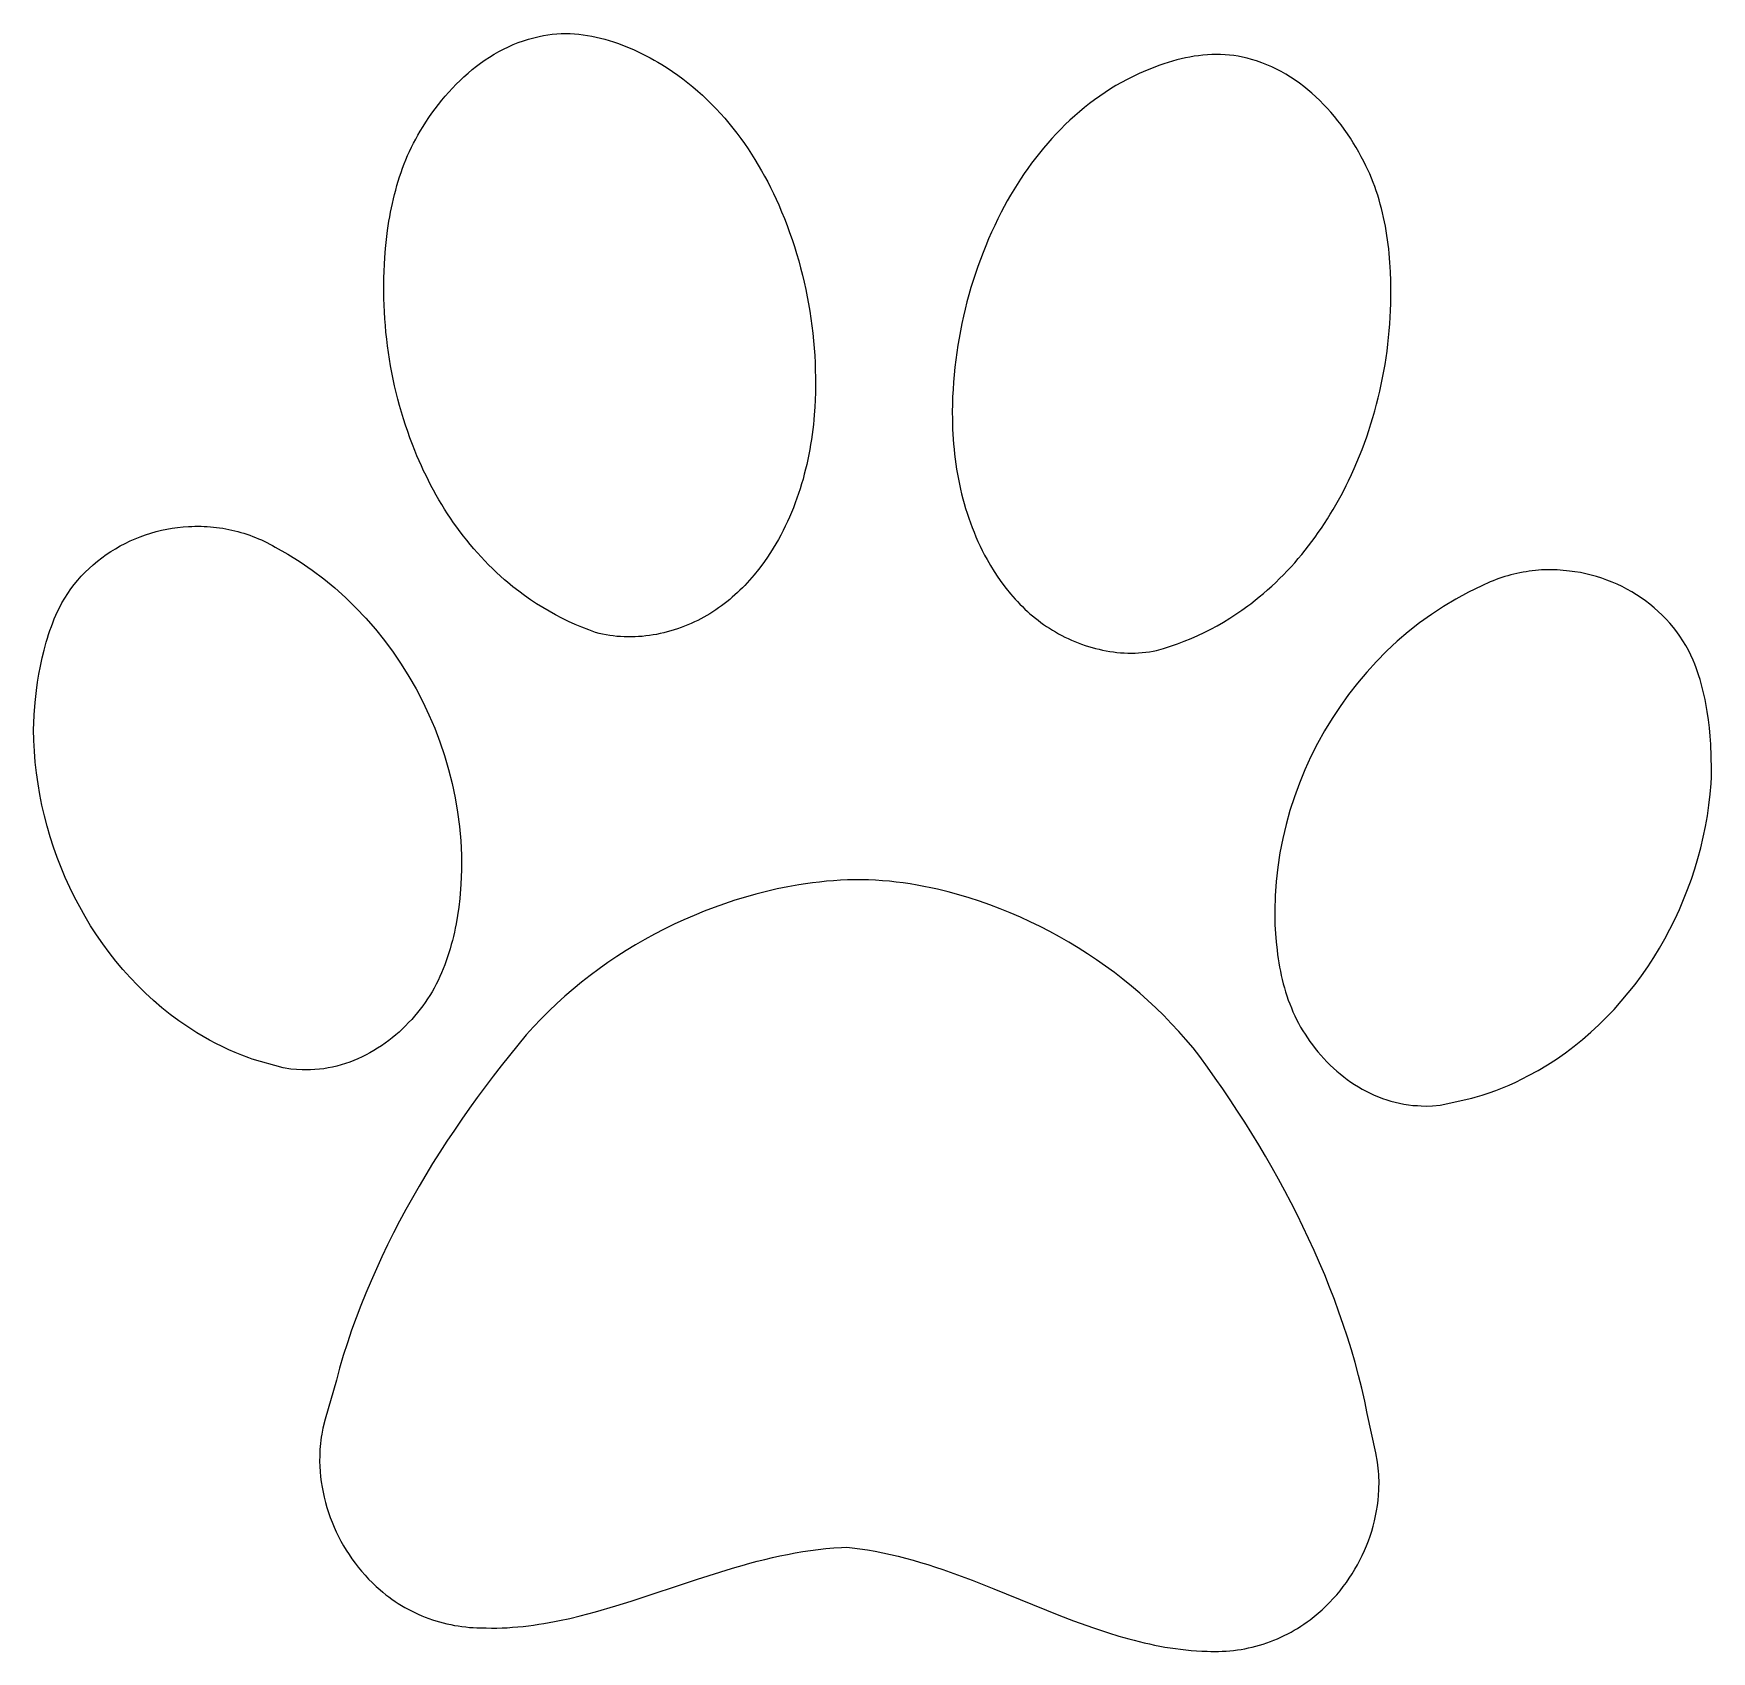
# Model space of a CAD drawing. Header units: inches. Extents: x 17686.2 to 17710.1, y 16300.4 to 16318.2.
# Drawn here: x 17707.5648 to 17707.8805, y 16306.35 to 16306.6545 of the extents above; entities that cross this region are included whole.
import ezdxf

# ---------------------------------------------------------------- set-up
doc = ezdxf.new("R2010")
doc.units = ezdxf.units.IN
doc.header["$MEASUREMENT"] = 0
doc.layers.add('DEFAULT_LAYER', color=1, linetype='Continuous')

msp = doc.modelspace()

# ---------------------------------------------------------------- linework, layer by layer
at = {"layer": 'DEFAULT_LAYER', "color": 2}
for points in [[(17707.6599, 16306.65397), (17707.66073, 16306.65414), (17707.66156, 16306.65428), (17707.6624, 16306.65438), (17707.66323, 16306.65446), (17707.66407, 16306.6545), (17707.6649, 16306.65452), (17707.66573, 16306.6545), (17707.66656, 16306.65446), (17707.66739, 16306.65439), (17707.66821, 16306.65429), (17707.66903, 16306.65417), (17707.66985, 16306.65402), (17707.67067, 16306.65385), (17707.67148, 16306.65366), (17707.67229, 16306.65344), (17707.67309, 16306.65321), (17707.67389, 16306.65295), (17707.67468, 16306.65268), (17707.67547, 16306.65239), (17707.67626, 16306.65208), (17707.67703, 16306.65176), (17707.6778, 16306.65142), (17707.67856, 16306.65107), (17707.67932, 16306.6507), (17707.68007, 16306.65032), (17707.68081, 16306.64993), (17707.68154, 16306.64953), (17707.68226, 16306.64912), (17707.68298, 16306.6487), (17707.684, 16306.64806), (17707.68501, 16306.64739), (17707.686, 16306.6467), (17707.68697, 16306.64598), (17707.68792, 16306.64524), (17707.68885, 16306.64448), (17707.68976, 16306.6437), (17707.69066, 16306.64289), (17707.69153, 16306.64207), (17707.69238, 16306.64122), (17707.69322, 16306.64035), (17707.69404, 16306.63947), (17707.69484, 16306.63857), (17707.69561, 16306.63765), (17707.69637, 16306.63671), (17707.69711, 16306.63576), (17707.69784, 16306.63479), (17707.69854, 16306.63381), (17707.69922, 16306.63282), (17707.69989, 16306.63181), (17707.70053, 16306.63079), (17707.70116, 16306.62976), (17707.70176, 16306.62871), (17707.70235, 16306.62766), (17707.70292, 16306.62659), (17707.70347, 16306.62552), (17707.704, 16306.62444), (17707.70451, 16306.62335), (17707.70501, 16306.62226), (17707.70555, 16306.62097), (17707.70607, 16306.61968), (17707.70657, 16306.61838), (17707.70705, 16306.61707), (17707.70751, 16306.61576), (17707.70794, 16306.61443), (17707.70836, 16306.6131), (17707.70875, 16306.61176), (17707.70911, 16306.61042), (17707.70946, 16306.60907), (17707.70978, 16306.60771), (17707.71008, 16306.60635), (17707.71036, 16306.60499), (17707.71061, 16306.60362), (17707.71085, 16306.60224), (17707.71105, 16306.60086), (17707.71124, 16306.59948), (17707.71141, 16306.5981), (17707.71155, 16306.59671), (17707.71166, 16306.59532), (17707.71176, 16306.59393), (17707.71183, 16306.59254), (17707.71188, 16306.59115), (17707.71191, 16306.58976), (17707.71191, 16306.58836), (17707.71189, 16306.58697), (17707.71184, 16306.58558), (17707.71178, 16306.58419), (17707.71169, 16306.58279), (17707.7116, 16306.58185), (17707.71151, 16306.58091), (17707.7114, 16306.57997), (17707.71128, 16306.57903), (17707.71114, 16306.57809), (17707.711, 16306.57716), (17707.71083, 16306.57622), (17707.71066, 16306.57529), (17707.71047, 16306.57436), (17707.71026, 16306.57343), (17707.71005, 16306.57251), (17707.70981, 16306.57159), (17707.70957, 16306.57067), (17707.7093, 16306.56976), (17707.70903, 16306.56886), (17707.70873, 16306.56795), (17707.70842, 16306.56706), (17707.7081, 16306.56617), (17707.70776, 16306.56528), (17707.70741, 16306.56441), (17707.70704, 16306.56353), (17707.70665, 16306.56267), (17707.70624, 16306.56181), (17707.70582, 16306.56097), (17707.70539, 16306.56012), (17707.70493, 16306.55929), (17707.70446, 16306.55847), (17707.70397, 16306.55765), (17707.70347, 16306.55685), (17707.70275, 16306.55576), (17707.702, 16306.55469), (17707.70121, 16306.55364), (17707.70038, 16306.55263), (17707.69953, 16306.55163), (17707.69864, 16306.55067), (17707.69818, 16306.55021), (17707.69771, 16306.54975), (17707.69724, 16306.5493), (17707.69675, 16306.54886), (17707.69626, 16306.54842), (17707.69577, 16306.548), (17707.69526, 16306.54759), (17707.69474, 16306.54719), (17707.69422, 16306.5468), (17707.69369, 16306.54641), (17707.69315, 16306.54604), (17707.6926, 16306.54569), (17707.69205, 16306.54534), (17707.69149, 16306.545), (17707.69092, 16306.54468), (17707.69034, 16306.54437), (17707.68976, 16306.54407), (17707.68914, 16306.54378), (17707.68852, 16306.54349), (17707.6879, 16306.54322), (17707.68726, 16306.54297), (17707.68663, 16306.54272), (17707.68598, 16306.5425), (17707.68533, 16306.54228), (17707.68468, 16306.54209), (17707.68402, 16306.5419), (17707.68336, 16306.54174), (17707.68269, 16306.54158), (17707.68202, 16306.54145), (17707.68135, 16306.54133), (17707.68067, 16306.54123), (17707.68, 16306.54114), (17707.67932, 16306.54107), (17707.67864, 16306.54102), (17707.67796, 16306.54098), (17707.67728, 16306.54096), (17707.67659, 16306.54096), (17707.67591, 16306.54098), (17707.67523, 16306.54102), (17707.67455, 16306.54107), (17707.67388, 16306.54114), (17707.6732, 16306.54124), (17707.67253, 16306.54135), (17707.67186, 16306.54148), (17707.67119, 16306.54163), (17707.67052, 16306.5418), (17707.66924, 16306.54227), (17707.66796, 16306.54277), (17707.6667, 16306.54331), (17707.66545, 16306.54388), (17707.66421, 16306.54448), (17707.663, 16306.54511), (17707.6618, 16306.54578), (17707.66061, 16306.54647), (17707.65945, 16306.5472), (17707.65831, 16306.54796), (17707.65718, 16306.54874), (17707.65608, 16306.54956), (17707.655, 16306.55041), (17707.65395, 16306.55129), (17707.65343, 16306.55173), (17707.65265, 16306.55242), (17707.65189, 16306.55311), (17707.65115, 16306.55382), (17707.65041, 16306.55454), (17707.6497, 16306.55528), (17707.64899, 16306.55603), (17707.6483, 16306.55679), (17707.64762, 16306.55756), (17707.64696, 16306.55835), (17707.64631, 16306.55915), (17707.64567, 16306.55995), (17707.64505, 16306.56077), (17707.64444, 16306.5616), (17707.64384, 16306.56244), (17707.64326, 16306.56329), (17707.64269, 16306.56415), (17707.64214, 16306.56502), (17707.6416, 16306.5659), (17707.64107, 16306.56678), (17707.64056, 16306.56767), (17707.64006, 16306.56857), (17707.63957, 16306.56948), (17707.6391, 16306.5704), (17707.63864, 16306.57132), (17707.63819, 16306.57225), (17707.63776, 16306.57318), (17707.63734, 16306.57412), (17707.63694, 16306.57507), (17707.63654, 16306.57602), (17707.63607, 16306.5772), (17707.63562, 16306.5784), (17707.63519, 16306.57961), (17707.63478, 16306.58082), (17707.63439, 16306.58203), (17707.63402, 16306.58326), (17707.63367, 16306.58449), (17707.63334, 16306.58572), (17707.63303, 16306.58696), (17707.63273, 16306.5882), (17707.63246, 16306.58945), (17707.63221, 16306.59071), (17707.63197, 16306.59196), (17707.63176, 16306.59322), (17707.63157, 16306.59449), (17707.63139, 16306.59575), (17707.63124, 16306.59702), (17707.6311, 16306.5983), (17707.63099, 16306.59957), (17707.63089, 16306.60084), (17707.63081, 16306.60212), (17707.63076, 16306.6034), (17707.63072, 16306.60468), (17707.6307, 16306.60595), (17707.6307, 16306.60723), (17707.63072, 16306.60851), (17707.63076, 16306.60979), (17707.63082, 16306.61107), (17707.6309, 16306.61234), (17707.63103, 16306.61405), (17707.63121, 16306.61576), (17707.63142, 16306.61747), (17707.63167, 16306.61918), (17707.63182, 16306.62003), (17707.63197, 16306.62087), (17707.63214, 16306.62172), (17707.63232, 16306.62256), (17707.63251, 16306.6234), (17707.63271, 16306.62424), (17707.63293, 16306.62507), (17707.63316, 16306.6259), (17707.6334, 16306.62672), (17707.63366, 16306.62754), (17707.63394, 16306.62836), (17707.63422, 16306.62917), (17707.63453, 16306.62997), (17707.63485, 16306.63077), (17707.63518, 16306.63156), (17707.63554, 16306.63234), (17707.63591, 16306.63311), (17707.63629, 16306.63388), (17707.6367, 16306.63464), (17707.63712, 16306.6354), (17707.63756, 16306.63614), (17707.63808, 16306.637), (17707.63861, 16306.63785), (17707.63917, 16306.63869), (17707.63975, 16306.63953), (17707.64034, 16306.64035), (17707.64096, 16306.64116), (17707.64159, 16306.64195), (17707.64225, 16306.64274), (17707.64292, 16306.6435), (17707.64361, 16306.64425), (17707.64431, 16306.64499), (17707.64504, 16306.6457), (17707.64578, 16306.6464), (17707.64654, 16306.64707), (17707.64732, 16306.64772), (17707.64811, 16306.64835), (17707.64892, 16306.64896), (17707.64975, 16306.64954), (17707.65059, 16306.65009), (17707.65145, 16306.65062), (17707.65233, 16306.65112), (17707.65322, 16306.65159), (17707.65413, 16306.65203), (17707.65505, 16306.65244), (17707.65599, 16306.65281), (17707.65695, 16306.65316), (17707.65792, 16306.65346), (17707.6589, 16306.65373), (17707.6599, 16306.65397)], [(17707.79392, 16306.64965), (17707.7931, 16306.64988), (17707.79227, 16306.65007), (17707.79145, 16306.65023), (17707.79062, 16306.65036), (17707.78979, 16306.65045), (17707.78896, 16306.65052), (17707.78813, 16306.65056), (17707.7873, 16306.65057), (17707.78647, 16306.65055), (17707.78564, 16306.65051), (17707.78481, 16306.65044), (17707.78399, 16306.65035), (17707.78316, 16306.65023), (17707.78234, 16306.65009), (17707.78152, 16306.64993), (17707.7807, 16306.64974), (17707.77989, 16306.64954), (17707.77908, 16306.64932), (17707.77827, 16306.64908), (17707.77747, 16306.64882), (17707.77667, 16306.64855), (17707.77588, 16306.64826), (17707.7751, 16306.64796), (17707.77432, 16306.64764), (17707.77355, 16306.64731), (17707.77279, 16306.64697), (17707.77203, 16306.64662), (17707.77129, 16306.64626), (17707.77055, 16306.64588), (17707.76948, 16306.64531), (17707.76843, 16306.64471), (17707.7674, 16306.64408), (17707.76639, 16306.64343), (17707.76539, 16306.64275), (17707.76441, 16306.64205), (17707.76345, 16306.64132), (17707.76251, 16306.64058), (17707.76158, 16306.63981), (17707.76068, 16306.63902), (17707.75979, 16306.63821), (17707.75891, 16306.63738), (17707.75806, 16306.63653), (17707.75722, 16306.63566), (17707.7564, 16306.63478), (17707.7556, 16306.63388), (17707.75482, 16306.63296), (17707.75406, 16306.63202), (17707.75331, 16306.63108), (17707.75258, 16306.63011), (17707.75187, 16306.62914), (17707.75118, 16306.62815), (17707.75051, 16306.62714), (17707.74986, 16306.62613), (17707.74922, 16306.6251), (17707.7486, 16306.62407), (17707.748, 16306.62302), (17707.74742, 16306.62197), (17707.74686, 16306.62091), (17707.74623, 16306.61966), (17707.74563, 16306.61841), (17707.74505, 16306.61714), (17707.74448, 16306.61587), (17707.74394, 16306.61458), (17707.74343, 16306.61329), (17707.74293, 16306.61199), (17707.74245, 16306.61068), (17707.742, 16306.60936), (17707.74157, 16306.60804), (17707.74116, 16306.6067), (17707.74077, 16306.60536), (17707.74041, 16306.60402), (17707.74007, 16306.60267), (17707.73975, 16306.60131), (17707.73945, 16306.59995), (17707.73917, 16306.59858), (17707.73892, 16306.59721), (17707.73869, 16306.59584), (17707.73848, 16306.59446), (17707.7383, 16306.59308), (17707.73814, 16306.5917), (17707.738, 16306.59031), (17707.73788, 16306.58892), (17707.73779, 16306.58753), (17707.73772, 16306.58614), (17707.73768, 16306.58475), (17707.73765, 16306.58335), (17707.73766, 16306.58196), (17707.73768, 16306.58101), (17707.73771, 16306.58007), (17707.73776, 16306.57912), (17707.73782, 16306.57818), (17707.73789, 16306.57723), (17707.73798, 16306.57629), (17707.73808, 16306.57534), (17707.7382, 16306.5744), (17707.73833, 16306.57346), (17707.73847, 16306.57252), (17707.73863, 16306.57159), (17707.7388, 16306.57066), (17707.73899, 16306.56973), (17707.7392, 16306.5688), (17707.73941, 16306.56788), (17707.73965, 16306.56696), (17707.7399, 16306.56605), (17707.74016, 16306.56514), (17707.74045, 16306.56423), (17707.74074, 16306.56333), (17707.74106, 16306.56244), (17707.74139, 16306.56155), (17707.74174, 16306.56067), (17707.7421, 16306.5598), (17707.74248, 16306.55893), (17707.74288, 16306.55807), (17707.7433, 16306.55722), (17707.74373, 16306.55637), (17707.74419, 16306.55554), (17707.74483, 16306.5544), (17707.74552, 16306.55329), (17707.74624, 16306.55219), (17707.74699, 16306.55112), (17707.74779, 16306.55008), (17707.74861, 16306.54907), (17707.74904, 16306.54857), (17707.74948, 16306.54808), (17707.74992, 16306.5476), (17707.75037, 16306.54713), (17707.75084, 16306.54667), (17707.75131, 16306.54621), (17707.75179, 16306.54577), (17707.75227, 16306.54533), (17707.75277, 16306.54491), (17707.75328, 16306.5445), (17707.75379, 16306.54409), (17707.75431, 16306.5437), (17707.75484, 16306.54332), (17707.75538, 16306.54295), (17707.75593, 16306.54259), (17707.75649, 16306.54224), (17707.75705, 16306.54191), (17707.75764, 16306.54157), (17707.75824, 16306.54125), (17707.75885, 16306.54094), (17707.75946, 16306.54064), (17707.76009, 16306.54036), (17707.76071, 16306.54009), (17707.76135, 16306.53984), (17707.76199, 16306.5396), (17707.76264, 16306.53937), (17707.76329, 16306.53916), (17707.76394, 16306.53897), (17707.7646, 16306.53879), (17707.76526, 16306.53863), (17707.76593, 16306.53848), (17707.7666, 16306.53835), (17707.76727, 16306.53824), (17707.76795, 16306.53814), (17707.76863, 16306.53806), (17707.7693, 16306.538), (17707.76998, 16306.53796), (17707.77067, 16306.53793), (17707.77135, 16306.53792), (17707.77203, 16306.53793), (17707.77271, 16306.53796), (17707.77339, 16306.53801), (17707.77407, 16306.53808), (17707.77475, 16306.53816), (17707.77542, 16306.53827), (17707.7761, 16306.5384), (17707.77741, 16306.53878), (17707.77872, 16306.5392), (17707.78001, 16306.53966), (17707.7813, 16306.54015), (17707.78257, 16306.54067), (17707.78382, 16306.54122), (17707.78506, 16306.54181), (17707.78629, 16306.54243), (17707.78749, 16306.54308), (17707.78868, 16306.54376), (17707.78985, 16306.54447), (17707.79101, 16306.54522), (17707.79214, 16306.54599), (17707.79325, 16306.5468), (17707.79379, 16306.54722), (17707.79461, 16306.54785), (17707.79541, 16306.54849), (17707.79621, 16306.54915), (17707.79698, 16306.54982), (17707.79775, 16306.55051), (17707.7985, 16306.55121), (17707.79924, 16306.55193), (17707.79997, 16306.55266), (17707.80068, 16306.5534), (17707.80138, 16306.55415), (17707.80207, 16306.55492), (17707.80274, 16306.5557), (17707.8034, 16306.55649), (17707.80405, 16306.55728), (17707.80468, 16306.55809), (17707.80531, 16306.55892), (17707.80591, 16306.55975), (17707.80651, 16306.56059), (17707.80709, 16306.56144), (17707.80766, 16306.56229), (17707.80822, 16306.56316), (17707.80876, 16306.56404), (17707.8093, 16306.56492), (17707.80981, 16306.56581), (17707.81032, 16306.56671), (17707.81081, 16306.56761), (17707.81129, 16306.56852), (17707.81175, 16306.56944), (17707.81221, 16306.57036), (17707.81275, 16306.57152), (17707.81328, 16306.57268), (17707.81379, 16306.57386), (17707.81427, 16306.57504), (17707.81474, 16306.57623), (17707.81519, 16306.57742), (17707.81562, 16306.57863), (17707.81603, 16306.57984), (17707.81642, 16306.58106), (17707.81679, 16306.58228), (17707.81715, 16306.58351), (17707.81748, 16306.58474), (17707.81779, 16306.58598), (17707.81809, 16306.58723), (17707.81836, 16306.58847), (17707.81862, 16306.58973), (17707.81885, 16306.59098), (17707.81907, 16306.59224), (17707.81927, 16306.59351), (17707.81944, 16306.59477), (17707.8196, 16306.59604), (17707.81974, 16306.59731), (17707.81986, 16306.59859), (17707.81996, 16306.59986), (17707.82005, 16306.60114), (17707.82011, 16306.60241), (17707.82015, 16306.60369), (17707.82017, 16306.60497), (17707.82018, 16306.60625), (17707.82015, 16306.60796), (17707.82009, 16306.60968), (17707.81999, 16306.6114), (17707.81984, 16306.61312), (17707.81976, 16306.61398), (17707.81966, 16306.61483), (17707.81954, 16306.61569), (17707.81942, 16306.61654), (17707.81928, 16306.61739), (17707.81913, 16306.61824), (17707.81897, 16306.61908), (17707.81879, 16306.61992), (17707.8186, 16306.62076), (17707.8184, 16306.6216), (17707.81818, 16306.62243), (17707.81794, 16306.62325), (17707.81769, 16306.62407), (17707.81742, 16306.62489), (17707.81714, 16306.6257), (17707.81683, 16306.6265), (17707.81652, 16306.6273), (17707.81618, 16306.62809), (17707.81583, 16306.62888), (17707.81545, 16306.62965), (17707.81506, 16306.63043), (17707.8146, 16306.63132), (17707.81412, 16306.6322), (17707.81362, 16306.63308), (17707.81309, 16306.63395), (17707.81255, 16306.6348), (17707.81199, 16306.63565), (17707.81141, 16306.63649), (17707.81081, 16306.63731), (17707.81019, 16306.63812), (17707.80955, 16306.63891), (17707.80889, 16306.63969), (17707.80821, 16306.64045), (17707.80752, 16306.64119), (17707.8068, 16306.64191), (17707.80607, 16306.64261), (17707.80532, 16306.64329), (17707.80455, 16306.64395), (17707.80376, 16306.64458), (17707.80295, 16306.64519), (17707.80213, 16306.64577), (17707.80128, 16306.64632), (17707.80042, 16306.64685), (17707.79955, 16306.64735), (17707.79865, 16306.64781), (17707.79774, 16306.64825), (17707.79681, 16306.64865), (17707.79586, 16306.64902), (17707.7949, 16306.64936), (17707.79392, 16306.64965)], [(17707.56966, 16306.54646), (17707.57015, 16306.54738), (17707.57067, 16306.54828), (17707.57123, 16306.54916), (17707.57182, 16306.55), (17707.57245, 16306.55083), (17707.57311, 16306.55163), (17707.57379, 16306.5524), (17707.57451, 16306.55314), (17707.57525, 16306.55386), (17707.57602, 16306.55455), (17707.57681, 16306.55522), (17707.57763, 16306.55585), (17707.57847, 16306.55645), (17707.57933, 16306.55703), (17707.58021, 16306.55757), (17707.58112, 16306.55809), (17707.58203, 16306.55857), (17707.58297, 16306.55902), (17707.58392, 16306.55944), (17707.58488, 16306.55982), (17707.58586, 16306.56018), (17707.58684, 16306.56049), (17707.58784, 16306.56078), (17707.58885, 16306.56103), (17707.58986, 16306.56124), (17707.59088, 16306.56142), (17707.59191, 16306.56156), (17707.59293, 16306.56166), (17707.59397, 16306.56173), (17707.59455, 16306.56176), (17707.59514, 16306.56178), (17707.59573, 16306.56179), (17707.59631, 16306.56179), (17707.5969, 16306.56177), (17707.59748, 16306.56174), (17707.59807, 16306.5617), (17707.59865, 16306.56165), (17707.59923, 16306.56158), (17707.59981, 16306.56151), (17707.60039, 16306.56142), (17707.60097, 16306.56132), (17707.60154, 16306.5612), (17707.60211, 16306.56108), (17707.60268, 16306.56094), (17707.60325, 16306.5608), (17707.60381, 16306.56064), (17707.60437, 16306.56047), (17707.60493, 16306.56029), (17707.60548, 16306.5601), (17707.60603, 16306.55989), (17707.60658, 16306.55968), (17707.60712, 16306.55945), (17707.60766, 16306.55922), (17707.60819, 16306.55897), (17707.60871, 16306.55871), (17707.60924, 16306.55845), (17707.60975, 16306.55817), (17707.61026, 16306.55788), (17707.61265, 16306.55654), (17707.61497, 16306.55509), (17707.61721, 16306.55355), (17707.61939, 16306.55191), (17707.62149, 16306.55018), (17707.62352, 16306.54836), (17707.62546, 16306.54646), (17707.62733, 16306.54448), (17707.62912, 16306.54243), (17707.63082, 16306.5403), (17707.63244, 16306.53811), (17707.63397, 16306.53585), (17707.63542, 16306.53354), (17707.63677, 16306.53117), (17707.63803, 16306.52875), (17707.6392, 16306.52628), (17707.64027, 16306.52377), (17707.64124, 16306.52121), (17707.64212, 16306.51863), (17707.64289, 16306.51601), (17707.64356, 16306.51337), (17707.64412, 16306.5107), (17707.64458, 16306.50801), (17707.64493, 16306.50531), (17707.64517, 16306.5026), (17707.6453, 16306.49988), (17707.64531, 16306.49715), (17707.64521, 16306.49443), (17707.64499, 16306.49171), (17707.6448, 16306.49013), (17707.64457, 16306.48855), (17707.64429, 16306.48697), (17707.64414, 16306.48618), (17707.64397, 16306.48539), (17707.64379, 16306.48461), (17707.6436, 16306.48383), (17707.6434, 16306.48305), (17707.64318, 16306.48228), (17707.64295, 16306.48151), (17707.6427, 16306.48075), (17707.64244, 16306.48), (17707.64217, 16306.47924), (17707.64188, 16306.4785), (17707.64157, 16306.47776), (17707.64125, 16306.47703), (17707.64091, 16306.47631), (17707.64055, 16306.4756), (17707.64017, 16306.47489), (17707.63978, 16306.4742), (17707.63937, 16306.47351), (17707.63894, 16306.47284), (17707.63849, 16306.47218), (17707.63802, 16306.47153), (17707.63754, 16306.47089), (17707.63703, 16306.47026), (17707.6365, 16306.46962), (17707.63594, 16306.46899), (17707.63537, 16306.46837), (17707.63479, 16306.46777), (17707.63419, 16306.46718), (17707.63357, 16306.46661), (17707.63293, 16306.46606), (17707.63228, 16306.46552), (17707.63162, 16306.465), (17707.63094, 16306.4645), (17707.63025, 16306.46402), (17707.62954, 16306.46356), (17707.62883, 16306.46312), (17707.6281, 16306.4627), (17707.62735, 16306.4623), (17707.6266, 16306.46193), (17707.62584, 16306.46158), (17707.62507, 16306.46125), (17707.62429, 16306.46095), (17707.6235, 16306.46067), (17707.6227, 16306.46042), (17707.62189, 16306.4602), (17707.62107, 16306.46001), (17707.62025, 16306.45985), (17707.61942, 16306.45971), (17707.61859, 16306.45961), (17707.61775, 16306.45953), (17707.61691, 16306.45949), (17707.61606, 16306.45948), (17707.61534, 16306.45948), (17707.61426, 16306.45953), (17707.6132, 16306.45964), (17707.61179, 16306.45988), (17707.60592, 16306.46152), (17707.60528, 16306.46175), (17707.60401, 16306.46223), (17707.60276, 16306.46274), (17707.60152, 16306.46328), (17707.60029, 16306.46386), (17707.59908, 16306.46447), (17707.59788, 16306.4651), (17707.5967, 16306.46577), (17707.59554, 16306.46647), (17707.59382, 16306.46756), (17707.59214, 16306.46871), (17707.59051, 16306.46992), (17707.58892, 16306.47119), (17707.58736, 16306.47253), (17707.58585, 16306.47393), (17707.58439, 16306.47536), (17707.58298, 16306.47685), (17707.58161, 16306.47838), (17707.5803, 16306.47995), (17707.57903, 16306.48156), (17707.57782, 16306.4832), (17707.57666, 16306.48489), (17707.57554, 16306.48661), (17707.57449, 16306.48836), (17707.57348, 16306.49014), (17707.57252, 16306.49196), (17707.57162, 16306.4938), (17707.57078, 16306.49566), (17707.56998, 16306.49755), (17707.56924, 16306.49947), (17707.56856, 16306.5014), (17707.56793, 16306.50335), (17707.56736, 16306.50532), (17707.56684, 16306.50731), (17707.56639, 16306.50931), (17707.56598, 16306.51132), (17707.56564, 16306.51334), (17707.56535, 16306.51537), (17707.56513, 16306.51741), (17707.56496, 16306.51945), (17707.56485, 16306.5215), (17707.5648, 16306.52354), (17707.56484, 16306.52475), (17707.56493, 16306.52629), (17707.56511, 16306.5286), (17707.56535, 16306.5309), (17707.56556, 16306.53244), (17707.5658, 16306.53396), (17707.56608, 16306.53548), (17707.56641, 16306.537), (17707.56677, 16306.53849), (17707.56697, 16306.53924), (17707.56718, 16306.53998), (17707.56741, 16306.54072), (17707.56764, 16306.54145), (17707.56789, 16306.54218), (17707.56815, 16306.54291), (17707.56843, 16306.54363), (17707.56871, 16306.54435), (17707.56901, 16306.54506), (17707.56933, 16306.54576), (17707.56966, 16306.54646)], [(17707.87705, 16306.53657), (17707.87662, 16306.53752), (17707.87616, 16306.53845), (17707.87566, 16306.53935), (17707.87512, 16306.54024), (17707.87455, 16306.5411), (17707.87394, 16306.54194), (17707.87331, 16306.54276), (17707.87264, 16306.54355), (17707.87195, 16306.54431), (17707.87122, 16306.54505), (17707.87048, 16306.54576), (17707.8697, 16306.54645), (17707.8689, 16306.5471), (17707.86808, 16306.54773), (17707.86723, 16306.54833), (17707.86637, 16306.5489), (17707.86548, 16306.54944), (17707.86458, 16306.54995), (17707.86366, 16306.55043), (17707.86272, 16306.55088), (17707.86177, 16306.55129), (17707.86081, 16306.55167), (17707.85983, 16306.55202), (17707.85884, 16306.55233), (17707.85784, 16306.55261), (17707.85684, 16306.55285), (17707.85582, 16306.55306), (17707.8548, 16306.55323), (17707.85378, 16306.55336), (17707.85319, 16306.55343), (17707.85261, 16306.55349), (17707.85203, 16306.55354), (17707.85144, 16306.55357), (17707.85086, 16306.5536), (17707.85027, 16306.5536), (17707.84968, 16306.5536), (17707.8491, 16306.55359), (17707.84851, 16306.55356), (17707.84793, 16306.55352), (17707.84735, 16306.55347), (17707.84676, 16306.5534), (17707.84618, 16306.55333), (17707.8456, 16306.55324), (17707.84503, 16306.55314), (17707.84445, 16306.55303), (17707.84388, 16306.55291), (17707.84331, 16306.55278), (17707.84274, 16306.55263), (17707.84218, 16306.55248), (17707.84162, 16306.55231), (17707.84106, 16306.55213), (17707.8405, 16306.55194), (17707.83995, 16306.55174), (17707.83941, 16306.55153), (17707.83887, 16306.5513), (17707.83833, 16306.55107), (17707.83779, 16306.55083), (17707.83727, 16306.55057), (17707.8348, 16306.54939), (17707.83239, 16306.54809), (17707.83005, 16306.5467), (17707.82778, 16306.5452), (17707.82557, 16306.54361), (17707.82343, 16306.54192), (17707.82136, 16306.54015), (17707.81937, 16306.5383), (17707.81746, 16306.53636), (17707.81562, 16306.53435), (17707.81386, 16306.53227), (17707.81219, 16306.53011), (17707.8106, 16306.5279), (17707.8091, 16306.52562), (17707.80768, 16306.52328), (17707.80636, 16306.5209), (17707.80513, 16306.51846), (17707.80399, 16306.51597), (17707.80296, 16306.51345), (17707.80202, 16306.51089), (17707.80118, 16306.50829), (17707.80044, 16306.50567), (17707.79981, 16306.50302), (17707.79929, 16306.50034), (17707.79888, 16306.49765), (17707.79857, 16306.49494), (17707.79839, 16306.49223), (17707.79831, 16306.4895), (17707.79836, 16306.48677), (17707.79845, 16306.48518), (17707.79858, 16306.48359), (17707.79875, 16306.48199), (17707.79885, 16306.4812), (17707.79897, 16306.4804), (17707.79909, 16306.47961), (17707.79923, 16306.47882), (17707.79939, 16306.47803), (17707.79955, 16306.47725), (17707.79974, 16306.47647), (17707.79993, 16306.47569), (17707.80014, 16306.47492), (17707.80037, 16306.47415), (17707.80061, 16306.47339), (17707.80087, 16306.47263), (17707.80115, 16306.47189), (17707.80144, 16306.47114), (17707.80175, 16306.47041), (17707.80208, 16306.46968), (17707.80243, 16306.46896), (17707.80279, 16306.46825), (17707.80318, 16306.46755), (17707.80358, 16306.46686), (17707.80401, 16306.46618), (17707.80445, 16306.46551), (17707.80492, 16306.46485), (17707.80541, 16306.46418), (17707.80592, 16306.46352), (17707.80645, 16306.46286), (17707.807, 16306.46223), (17707.80756, 16306.4616), (17707.80814, 16306.46099), (17707.80874, 16306.4604), (17707.80935, 16306.45982), (17707.80998, 16306.45926), (17707.81063, 16306.45871), (17707.81129, 16306.45819), (17707.81196, 16306.45768), (17707.81265, 16306.4572), (17707.81335, 16306.45673), (17707.81406, 16306.45629), (17707.81479, 16306.45587), (17707.81553, 16306.45547), (17707.81628, 16306.45509), (17707.81704, 16306.45474), (17707.81781, 16306.45442), (17707.81859, 16306.45412), (17707.81938, 16306.45385), (17707.82018, 16306.4536), (17707.82099, 16306.45338), (17707.82181, 16306.4532), (17707.82263, 16306.45304), (17707.82347, 16306.45291), (17707.82431, 16306.45281), (17707.82515, 16306.45275), (17707.82587, 16306.4527), (17707.82695, 16306.45268), (17707.82802, 16306.45272), (17707.82944, 16306.45287), (17707.8354, 16306.45413), (17707.83605, 16306.45432), (17707.83735, 16306.45471), (17707.83864, 16306.45515), (17707.83991, 16306.45561), (17707.84117, 16306.45611), (17707.84242, 16306.45663), (17707.84366, 16306.45719), (17707.84488, 16306.45778), (17707.84608, 16306.4584), (17707.84787, 16306.45938), (17707.84961, 16306.46042), (17707.85132, 16306.46153), (17707.85299, 16306.46269), (17707.85463, 16306.46393), (17707.85623, 16306.46522), (17707.85778, 16306.46656), (17707.85929, 16306.46795), (17707.86075, 16306.46939), (17707.86216, 16306.47087), (17707.86352, 16306.4724), (17707.86484, 16306.47396), (17707.86611, 16306.47557), (17707.86733, 16306.47721), (17707.8685, 16306.47889), (17707.86962, 16306.48061), (17707.87069, 16306.48236), (17707.8717, 16306.48413), (17707.87267, 16306.48594), (17707.87358, 16306.48778), (17707.87444, 16306.48964), (17707.87525, 16306.49153), (17707.876, 16306.49344), (17707.8767, 16306.49537), (17707.87734, 16306.49731), (17707.87793, 16306.49928), (17707.87846, 16306.50126), (17707.87893, 16306.50326), (17707.87935, 16306.50526), (17707.87971, 16306.50728), (17707.88001, 16306.50931), (17707.88024, 16306.51134), (17707.88042, 16306.51338), (17707.88046, 16306.51459), (17707.88048, 16306.51613), (17707.88045, 16306.51845), (17707.88035, 16306.52076), (17707.88024, 16306.52231), (17707.8801, 16306.52385), (17707.87991, 16306.52538), (17707.87969, 16306.52691), (17707.87942, 16306.52843), (17707.87927, 16306.52919), (17707.87911, 16306.52994), (17707.87893, 16306.53069), (17707.87874, 16306.53144), (17707.87854, 16306.53218), (17707.87833, 16306.53292), (17707.8781, 16306.53366), (17707.87786, 16306.53439), (17707.87761, 16306.53512), (17707.87734, 16306.53585), (17707.87705, 16306.53657)]]:
    msp.add_lwpolyline(points, dxfattribs=at)
msp.add_lwpolyline([(17707.72187, 16306.49525), (17707.72055, 16306.49527), (17707.71923, 16306.49526), (17707.71791, 16306.49522), (17707.7166, 16306.49516), (17707.71528, 16306.49508), (17707.71397, 16306.49497), (17707.71266, 16306.49484), (17707.71136, 16306.49469), (17707.71005, 16306.49452), (17707.70875, 16306.49432), (17707.70673, 16306.49395), (17707.70472, 16306.49353), (17707.70271, 16306.49307), (17707.70072, 16306.49256), (17707.69874, 16306.49201), (17707.69677, 16306.49141), (17707.69482, 16306.49076), (17707.69288, 16306.49007), (17707.69096, 16306.48934), (17707.68906, 16306.48856), (17707.68717, 16306.48774), (17707.68531, 16306.48688), (17707.68346, 16306.48597), (17707.68164, 16306.48502), (17707.67983, 16306.48403), (17707.67806, 16306.483), (17707.6763, 16306.48193), (17707.67457, 16306.48082), (17707.67287, 16306.47967), (17707.67119, 16306.47848), (17707.66954, 16306.47725), (17707.66792, 16306.47598), (17707.66634, 16306.47468), (17707.66478, 16306.47334), (17707.66325, 16306.47196), (17707.66176, 16306.47054), (17707.6603, 16306.46909), (17707.65888, 16306.46761), (17707.65749, 16306.46609), (17707.65591, 16306.46416), (17707.65434, 16306.46222), (17707.65279, 16306.46026), (17707.65127, 16306.45829), (17707.64976, 16306.4563), (17707.64828, 16306.45428), (17707.64682, 16306.45226), (17707.64538, 16306.45021), (17707.64397, 16306.44815), (17707.64258, 16306.44607), (17707.64122, 16306.44397), (17707.63989, 16306.44185), (17707.63859, 16306.43972), (17707.63732, 16306.43757), (17707.63607, 16306.43541), (17707.63486, 16306.43322), (17707.63368, 16306.43102), (17707.63253, 16306.42881), (17707.63142, 16306.42657), (17707.63034, 16306.42433), (17707.6293, 16306.42206), (17707.62829, 16306.41978), (17707.62732, 16306.41748), (17707.62639, 16306.41516), (17707.6255, 16306.41283), (17707.62465, 16306.41048), (17707.62384, 16306.40812), (17707.62307, 16306.40574), (17707.62235, 16306.40334), (17707.62177, 16306.40108), (17707.61965, 16306.39377), (17707.61925, 16306.39206), (17707.61903, 16306.39092), (17707.61893, 16306.39034), (17707.61885, 16306.38977), (17707.61878, 16306.38919), (17707.61872, 16306.3886), (17707.61868, 16306.38802), (17707.61865, 16306.38743), (17707.61864, 16306.38684), (17707.61863, 16306.38586), (17707.61866, 16306.38487), (17707.61872, 16306.38389), (17707.61881, 16306.38291), (17707.61893, 16306.38193), (17707.61908, 16306.38096), (17707.61926, 16306.38), (17707.61947, 16306.37904), (17707.61971, 16306.37808), (17707.61998, 16306.37714), (17707.62028, 16306.3762), (17707.6206, 16306.37527), (17707.62096, 16306.37435), (17707.62134, 16306.37344), (17707.62174, 16306.37255), (17707.62217, 16306.37166), (17707.62263, 16306.37079), (17707.62311, 16306.36993), (17707.62362, 16306.36909), (17707.62415, 16306.36826), (17707.62471, 16306.36745), (17707.62529, 16306.36666), (17707.6259, 16306.36588), (17707.62652, 16306.36512), (17707.62717, 16306.36438), (17707.62784, 16306.36367), (17707.62854, 16306.36297), (17707.62925, 16306.36229), (17707.62999, 16306.36164), (17707.63053, 16306.36117), (17707.63109, 16306.36072), (17707.63165, 16306.36029), (17707.63223, 16306.35987), (17707.63282, 16306.35946), (17707.63341, 16306.35907), (17707.63402, 16306.35869), (17707.63463, 16306.35833), (17707.63526, 16306.35799), (17707.63589, 16306.35766), (17707.63653, 16306.35734), (17707.63718, 16306.35704), (17707.63783, 16306.35676), (17707.63849, 16306.35649), (17707.63916, 16306.35624), (17707.63983, 16306.35601), (17707.64051, 16306.35579), (17707.6412, 16306.35559), (17707.64189, 16306.3554), (17707.64258, 16306.35523), (17707.64328, 16306.35508), (17707.64398, 16306.35494), (17707.64468, 16306.35483), (17707.64539, 16306.35472), (17707.6461, 16306.35464), (17707.64681, 16306.35457), (17707.64752, 16306.35453), (17707.64823, 16306.35449), (17707.64895, 16306.35448), (17707.64995, 16306.35445), (17707.65095, 16306.35444), (17707.65194, 16306.35444), (17707.65294, 16306.35447), (17707.65393, 16306.35451), (17707.65492, 16306.35458), (17707.65591, 16306.35466), (17707.6569, 16306.35475), (17707.65789, 16306.35487), (17707.65887, 16306.35499), (17707.65985, 16306.35514), (17707.66083, 16306.35529), (17707.66181, 16306.35546), (17707.66279, 16306.35565), (17707.66377, 16306.35584), (17707.66571, 16306.35626), (17707.66765, 16306.35673), (17707.67054, 16306.35749), (17707.67436, 16306.3586), (17707.67721, 16306.35948), (17707.68972, 16306.36363), (17707.69392, 16306.36498), (17707.69532, 16306.36541), (17707.69673, 16306.36583), (17707.69814, 16306.36623), (17707.69955, 16306.36662), (17707.70097, 16306.367), (17707.70238, 16306.36735), (17707.70381, 16306.36769), (17707.70523, 16306.36801), (17707.70667, 16306.3683), (17707.7081, 16306.36857), (17707.70954, 16306.36882), (17707.71099, 16306.36904), (17707.71244, 16306.36923), (17707.71389, 16306.36939), (17707.71536, 16306.36952), (17707.71682, 16306.36962), (17707.71782, 16306.36966), (17707.71882, 16306.36955), (17707.72028, 16306.36936), (17707.72173, 16306.36914), (17707.72317, 16306.36888), (17707.7246, 16306.3686), (17707.72603, 16306.36829), (17707.72745, 16306.36795), (17707.72887, 16306.36759), (17707.73028, 16306.3672), (17707.73168, 16306.36679), (17707.73308, 16306.36637), (17707.73447, 16306.36592), (17707.73586, 16306.36545), (17707.73725, 16306.36497), (17707.73863, 16306.36448), (17707.74, 16306.36397), (17707.74138, 16306.36345), (17707.74548, 16306.36184), (17707.7577, 16306.35688), (17707.76048, 16306.35582), (17707.76423, 16306.35447), (17707.76706, 16306.35353), (17707.76897, 16306.35294), (17707.77088, 16306.35239), (17707.77184, 16306.35214), (17707.7728, 16306.35189), (17707.77377, 16306.35166), (17707.77474, 16306.35144), (17707.77571, 16306.35123), (17707.77668, 16306.35104), (17707.77766, 16306.35087), (17707.77864, 16306.35071), (17707.77962, 16306.35056), (17707.78061, 16306.35044), (17707.7816, 16306.35033), (17707.78259, 16306.35024), (17707.78358, 16306.35017), (17707.78458, 16306.35011), (17707.78558, 16306.35008), (17707.78629, 16306.35005), (17707.78701, 16306.35004), (17707.78772, 16306.35004), (17707.78843, 16306.35006), (17707.78915, 16306.3501), (17707.78986, 16306.35015), (17707.79057, 16306.35022), (17707.79128, 16306.35031), (17707.79198, 16306.35042), (17707.79269, 16306.35054), (17707.79338, 16306.35069), (17707.79408, 16306.35084), (17707.79477, 16306.35102), (17707.79546, 16306.35121), (17707.79614, 16306.35142), (17707.79682, 16306.35164), (17707.79749, 16306.35188), (17707.79816, 16306.35214), (17707.79881, 16306.35241), (17707.79947, 16306.3527), (17707.80011, 16306.35301), (17707.80075, 16306.35333), (17707.80138, 16306.35366), (17707.802, 16306.35401), (17707.80261, 16306.35438), (17707.80321, 16306.35477), (17707.8038, 16306.35516), (17707.80439, 16306.35558), (17707.80496, 16306.35601), (17707.80574, 16306.35661), (17707.80649, 16306.35724), (17707.80723, 16306.35789), (17707.80795, 16306.35857), (17707.80864, 16306.35926), (17707.80932, 16306.35998), (17707.80997, 16306.36071), (17707.8106, 16306.36147), (17707.81121, 16306.36224), (17707.81179, 16306.36303), (17707.81235, 16306.36384), (17707.81289, 16306.36467), (17707.8134, 16306.36551), (17707.81389, 16306.36636), (17707.81435, 16306.36723), (17707.81479, 16306.36811), (17707.8152, 16306.36901), (17707.81558, 16306.36991), (17707.81594, 16306.37083), (17707.81627, 16306.37175), (17707.81657, 16306.37269), (17707.81684, 16306.37364), (17707.81709, 16306.37459), (17707.8173, 16306.37555), (17707.81748, 16306.37651), (17707.81764, 16306.37749), (17707.81776, 16306.37846), (17707.81785, 16306.37944), (17707.81791, 16306.38043), (17707.81793, 16306.38102), (17707.81794, 16306.3816), (17707.81794, 16306.38219), (17707.81792, 16306.38277), (17707.81788, 16306.38336), (17707.81784, 16306.38394), (17707.81778, 16306.38452), (17707.81763, 16306.38568), (17707.81734, 16306.3874), (17707.8157, 16306.39484), (17707.81527, 16306.39713), (17707.8147, 16306.39957), (17707.81409, 16306.40199), (17707.81343, 16306.40441), (17707.81273, 16306.4068), (17707.81199, 16306.40919), (17707.81121, 16306.41156), (17707.81039, 16306.41391), (17707.80954, 16306.41626), (17707.80864, 16306.41858), (17707.80771, 16306.4209), (17707.80674, 16306.4232), (17707.80574, 16306.42548), (17707.80363, 16306.43001), (17707.80253, 16306.43225), (17707.8014, 16306.43448), (17707.80024, 16306.43669), (17707.79904, 16306.43889), (17707.79782, 16306.44107), (17707.79657, 16306.44323), (17707.7953, 16306.44538), (17707.79399, 16306.44752), (17707.79267, 16306.44964), (17707.79132, 16306.45174), (17707.78994, 16306.45382), (17707.78855, 16306.45589), (17707.78713, 16306.45795), (17707.78569, 16306.45999), (17707.78423, 16306.46201), (17707.78294, 16306.46361), (17707.78162, 16306.46519), (17707.78026, 16306.46673), (17707.77886, 16306.46824), (17707.77743, 16306.46971), (17707.77596, 16306.47115), (17707.77446, 16306.47255), (17707.77292, 16306.47392), (17707.77136, 16306.47525), (17707.76976, 16306.47655), (17707.76814, 16306.47781), (17707.76648, 16306.47903), (17707.7648, 16306.48021), (17707.76309, 16306.48135), (17707.76135, 16306.48245), (17707.75959, 16306.48352), (17707.75781, 16306.48454), (17707.756, 16306.48552), (17707.75418, 16306.48647), (17707.75233, 16306.48736), (17707.75046, 16306.48822), (17707.74857, 16306.48903), (17707.74666, 16306.4898), (17707.74474, 16306.49053), (17707.7428, 16306.49121), (17707.74084, 16306.49185), (17707.73887, 16306.49244), (17707.73689, 16306.49298), (17707.73489, 16306.49348), (17707.73361, 16306.49376), (17707.73232, 16306.49402), (17707.73103, 16306.49425), (17707.72973, 16306.49447), (17707.72842, 16306.49466), (17707.72712, 16306.49482), (17707.72581, 16306.49497), (17707.7245, 16306.49509), (17707.72318, 16306.49518)], close=True, dxfattribs=at)

doc.saveas('drawing.dxf')
